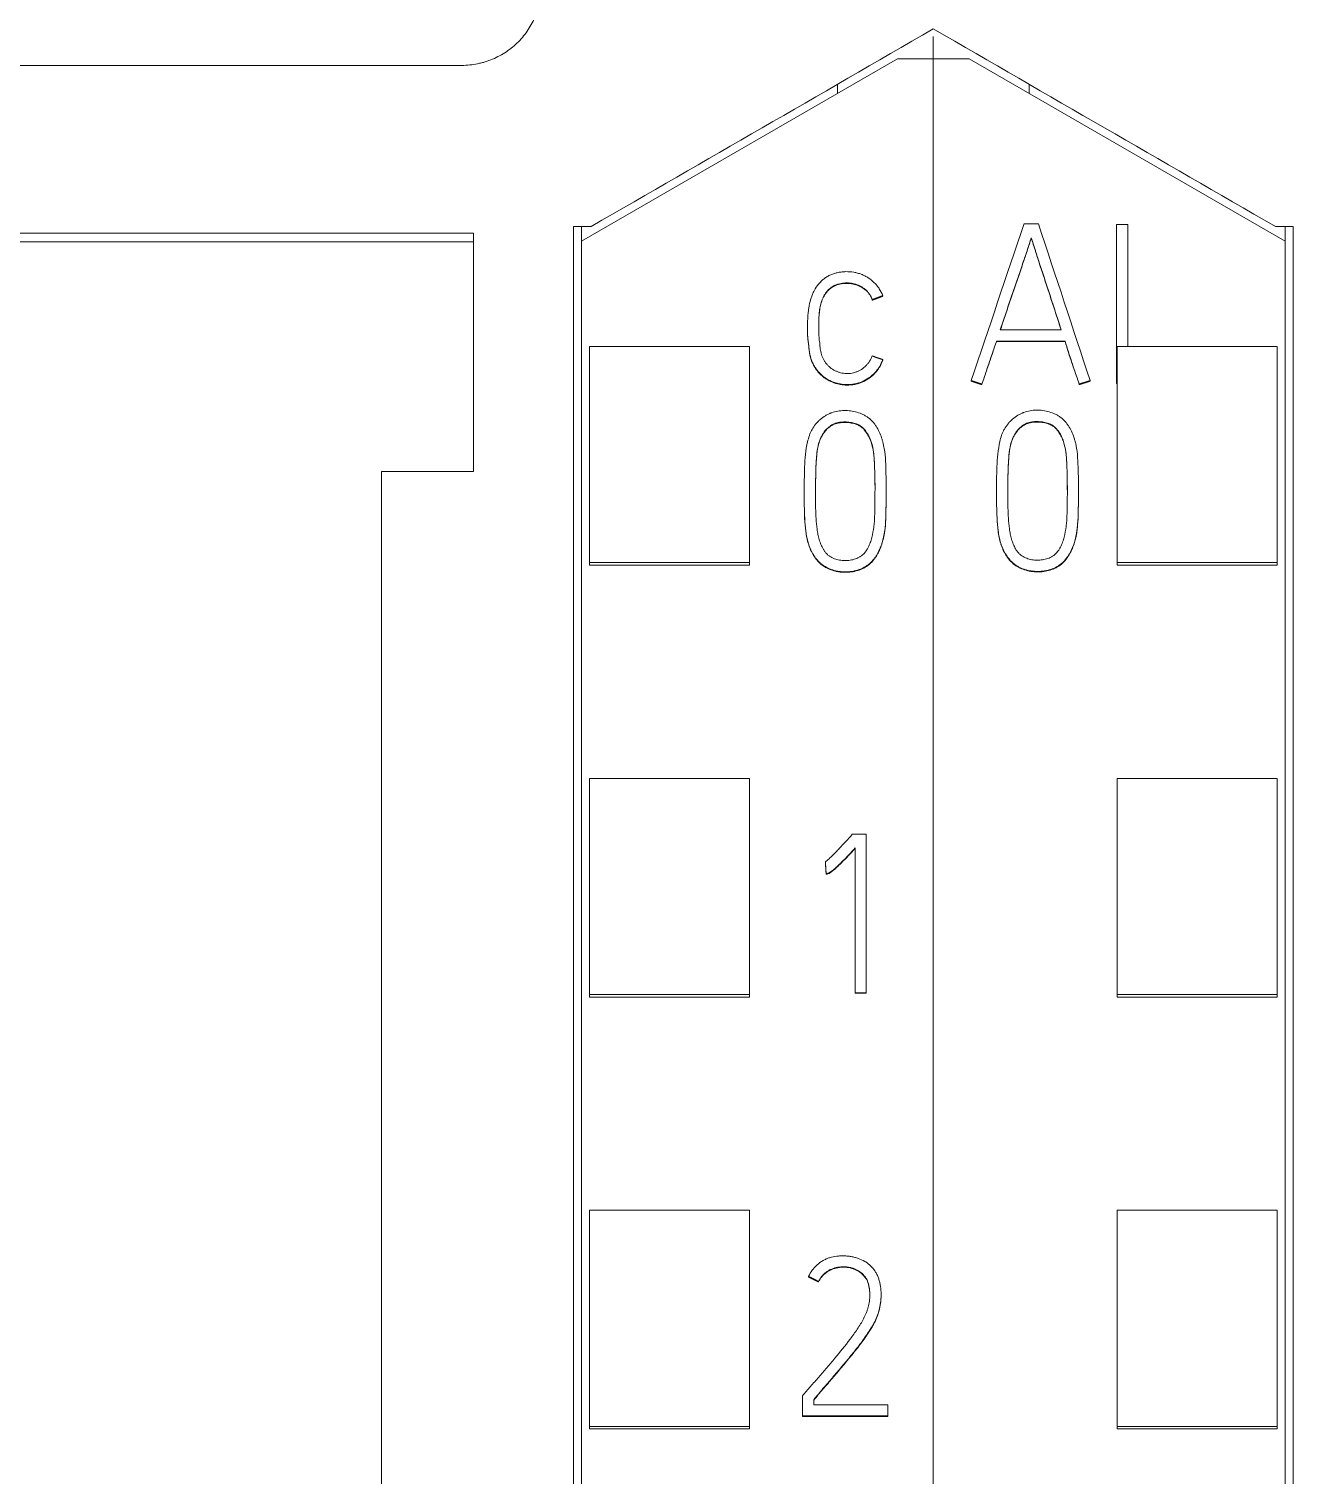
# Model space of a CAD drawing. Header units: millimetres. Extents: x 4134 to 7422, y 1400 to 3585.
# Drawn here: x 5448.14 to 5463.95, y 3342.75 to 3360.83 of the extents above; entities that cross this region are included whole.
import ezdxf

# ---------------------------------------------------------------- set-up
doc = ezdxf.new("R2010")
doc.units = ezdxf.units.MM
doc.layers.add('000-PI-Oprema', color=30, linetype='Continuous', lineweight=5)

# ---------------------------------------------------------------- blocks, each defined once
blk = doc.blocks.new('S7-1500 AI HS - 6ES7531-7NF10-0AB0')
at = {"layer": '000-PI-Oprema', "color": 0, "linetype": 'ByBlock', "lineweight": 0}
for p, q in [((0, 134.961), (0, 134.681)), ((0, 134.681), (0, 21.262)), ((0.45, 134.681), (0, 134.681)), ((0.45, 134.681), (4.4, 132.4)), ((1.2, 134.248), (1.2, 134.365)), ((1.137, 132.62), (1.314, 132.62)), ((2.293, 130.628), (2.293, 132.612)), ((2.293, 132.612), (2.432, 132.612)), ((2.432, 132.612), (2.432, 131.086)), ((4.5, 132.586), (4.278, 132.586)), ((4.5, 132.586), (4.278, 132.586)), ((4.4, 132.586), (4.4, 132.4)), ((1.225, 132.444), (1.225, 132.437)), ((4.4, 132.4), (4.4, 23.585)), ((0.79, 131.152), (0.79, 131.146)), ((1.647, 131.152), (0.79, 131.152)), ((0.79, 131.146), (1.647, 131.146)), ((0.837, 131.293), (1.6, 131.293)), ((1.647, 131.152), (1.647, 131.146)), ((2.3, 128.383), (2.3, 131.086)), ((4.3, 131.086), (2.3, 131.086)), ((4.3, 128.383), (4.3, 131.086)), ((0.474, 130.658), (0.474, 130.652)), ((0.607, 130.614), (0.607, 130.608)), ((1.825, 130.614), (1.825, 130.608)), ((1.961, 130.658), (1.961, 130.652)), ((2.293, 130.628), (2.293, 130.622)), ((2.3, 130.628), (2.293, 130.628)), ((2.293, 130.622), (2.3, 130.622)), ((0.791, 129.292), (0.791, 129.286)), ((1.815, 129.244), (1.815, 129.25)), ((2.3, 128.349), (2.3, 128.383)), ((4.3, 128.383), (2.3, 128.383)), ((4.3, 128.349), (2.3, 128.349)), ((4.3, 128.349), (4.3, 128.383)), ((2.3, 122.981), (2.3, 125.684)), ((4.3, 125.684), (2.3, 125.684)), ((4.3, 122.981), (4.3, 125.684)), ((2.3, 122.949), (2.3, 122.981)), ((4.3, 122.981), (2.3, 122.981)), ((4.3, 122.949), (4.3, 122.981)), ((4.3, 122.949), (2.3, 122.949)), ((2.3, 117.58), (2.3, 120.283)), ((4.3, 120.283), (2.3, 120.283)), ((4.3, 117.58), (4.3, 120.283)), ((2.3, 117.549), (2.3, 117.58)), ((4.3, 117.58), (2.3, 117.58)), ((4.3, 117.549), (4.3, 117.58)), ((4.3, 117.549), (2.3, 117.549))]:
    blk.add_line(p, q, dxfattribs=at)
at = {"layer": '000-PI-Oprema', "color": 7, "linetype": 'Continuous', "lineweight": 13}
for centre, major_axis, ratio, start_param, end_param in [((-17.883, 13.538), (337.753, 1006.406), 0.018824, 1.458513, 1.460476), ((19.571, 15.387), (-326.682, 998.393), 0.018302, 4.822113, 4.824092)]:
    blk.add_ellipse(centre, major_axis=major_axis, ratio=ratio, start_param=start_param, end_param=end_param, dxfattribs=at)
at = {"layer": '000-PI-Oprema', "color": 0, "linetype": 'ByBlock', "lineweight": 0}
blk.add_open_spline([(4.278, 132.586), (2.852, 133.409), (1.426, 134.232), (0, 135.056)], degree=3, dxfattribs=at)
for points, knots in [([(4.5, 132.586), (4.5, 129.542), (4.5, 119.972), (4.5, 105.802), (4.5, 91.235), (4.5, 77.025), (4.5, 62.731), (4.5, 47.245), (4.5, 34.605), (4.5, 26.64), (4.5, 23.299)], [0, 0, 0, 0, 0.083934, 0.263736, 0.389889, 0.484142, 0.653794, 0.78188, 0.908517, 1, 1, 1, 1]), ([(1.225, 132.444), (1.209, 132.396), (1.194, 132.347), (1.162, 132.251), (1.146, 132.203), (1.097, 132.06), (1.064, 131.964), (0.999, 131.773), (0.966, 131.677), (0.902, 131.485), (0.869, 131.389), (0.837, 131.293)], [0, 0, 0, 0, 0.125, 0.125, 0.25, 0.25, 0.5, 0.5, 0.75, 0.75, 1, 1, 1, 1]), ([(0.839, 131.293), (0.871, 131.387), (0.902, 131.481), (0.966, 131.67), (0.999, 131.766), (1.064, 131.958), (1.097, 132.054), (1.146, 132.197), (1.162, 132.245), (1.194, 132.341), (1.209, 132.389), (1.225, 132.437)], [0, 0, 0, 0, 0.245947, 0.245947, 0.497298, 0.497298, 0.748649, 0.748649, 0.874324, 0.874324, 1, 1, 1, 1]), ([(1.6, 131.293), (1.569, 131.389), (1.538, 131.485), (1.475, 131.677), (1.444, 131.772), (1.381, 131.964), (1.349, 132.06), (1.303, 132.204), (1.287, 132.252), (1.257, 132.348), (1.241, 132.396), (1.225, 132.444)], [0, 0, 0, 0, 0.25, 0.25, 0.5, 0.5, 0.75, 0.75, 0.875, 0.875, 1, 1, 1, 1]), ([(1.225, 132.437), (1.241, 132.389), (1.257, 132.341), (1.287, 132.245), (1.303, 132.197), (1.349, 132.054), (1.381, 131.958), (1.444, 131.766), (1.475, 131.67), (1.537, 131.481), (1.568, 131.387), (1.598, 131.293)], [0, 0, 0, 0, 0.125676, 0.125676, 0.251351, 0.251351, 0.502702, 0.502702, 0.754053, 0.754053, 1, 1, 1, 1]), ([(1.825, 130.614), (1.818, 130.637), (1.81, 130.659), (1.796, 130.704), (1.788, 130.726), (1.772, 130.771), (1.764, 130.793), (1.749, 130.838), (1.742, 130.86), (1.719, 130.927), (1.704, 130.972), (1.675, 131.062), (1.661, 131.107), (1.647, 131.152)], [0, 0, 0, 0, 0.125, 0.125, 0.25, 0.25, 0.375, 0.375, 0.5, 0.5, 0.75, 0.75, 1, 1, 1, 1]), ([(1.647, 131.146), (1.661, 131.101), (1.675, 131.056), (1.704, 130.966), (1.719, 130.921), (1.742, 130.854), (1.749, 130.832), (1.764, 130.787), (1.772, 130.765), (1.788, 130.72), (1.796, 130.698), (1.81, 130.653), (1.818, 130.631), (1.825, 130.608)], [0, 0, 0, 0, 0.25, 0.25, 0.5, 0.5, 0.625, 0.625, 0.75, 0.75, 0.875, 0.875, 1, 1, 1, 1]), ([(1.132, 130.26), (1.157, 130.269), (1.183, 130.276), (1.236, 130.286), (1.263, 130.288), (1.317, 130.289), (1.344, 130.288), (1.398, 130.28), (1.424, 130.275), (1.476, 130.259), (1.501, 130.25), (1.538, 130.232), (1.55, 130.226), (1.573, 130.212), (1.584, 130.205), (1.616, 130.18), (1.636, 130.162), (1.662, 130.131), (1.67, 130.121), (1.686, 130.099), (1.694, 130.088), (1.714, 130.053), (1.727, 130.03), (1.748, 129.981), (1.757, 129.955), (1.769, 129.917), (1.772, 129.904), (1.779, 129.878), (1.788, 129.839), (1.802, 129.748), (1.807, 129.669), (1.812, 129.563), (1.813, 129.511), (1.815, 129.405), (1.815, 129.352), (1.815, 129.246), (1.815, 129.141), (1.813, 129.035), (1.81, 128.93), (1.807, 128.877), (1.796, 128.772), (1.788, 128.72), (1.77, 128.655), (1.767, 128.642), (1.759, 128.616), (1.754, 128.603), (1.74, 128.566), (1.729, 128.541), (1.711, 128.505), (1.704, 128.493), (1.69, 128.47), (1.683, 128.459), (1.659, 128.426), (1.642, 128.406), (1.613, 128.378), (1.603, 128.369), (1.581, 128.353), (1.57, 128.345), (1.535, 128.324), (1.511, 128.312), (1.473, 128.298), (1.46, 128.294), (1.434, 128.287), (1.421, 128.283), (1.381, 128.276), (1.354, 128.273), (1.3, 128.271), (1.273, 128.272), (1.219, 128.278), (1.192, 128.283), (1.153, 128.293), (1.14, 128.297), (1.115, 128.307), (1.102, 128.312), (1.065, 128.329), (1.042, 128.343), (1.009, 128.367), (0.999, 128.375), (0.978, 128.393), (0.969, 128.403), (0.942, 128.433), (0.925, 128.455), (0.903, 128.489), (0.897, 128.501), (0.884, 128.524), (0.878, 128.536), (0.861, 128.573), (0.852, 128.598), (0.84, 128.637), (0.836, 128.65), (0.83, 128.676), (0.827, 128.689), (0.818, 128.728), (0.814, 128.755), (0.796, 128.887), (0.794, 128.994), (0.791, 129.154), (0.791, 129.207), (0.791, 129.314), (0.791, 129.367), (0.792, 129.474), (0.793, 129.527), (0.798, 129.634), (0.802, 129.687), (0.813, 129.792), (0.82, 129.845), (0.838, 129.923), (0.845, 129.949), (0.859, 129.988), (0.864, 130.001), (0.876, 130.026), (0.882, 130.038), (0.901, 130.073), (0.917, 130.096), (0.943, 130.128), (0.952, 130.138), (0.971, 130.158), (0.981, 130.167), (1.012, 130.194), (1.034, 130.21), (1.069, 130.231), (1.081, 130.238), (1.1, 130.247), (1.109, 130.251), (1.119, 130.255), (1.125, 130.257), (1.129, 130.259), (1.132, 130.26)], [0, 0, 0, 0, 0.015625, 0.015625, 0.03125, 0.03125, 0.046875, 0.046875, 0.0625, 0.0625, 0.078125, 0.078125, 0.085937, 0.085937, 0.09375, 0.09375, 0.109375, 0.109375, 0.117187, 0.117187, 0.125, 0.125, 0.140625, 0.140625, 0.15625, 0.15625, 0.164062, 0.164062, 0.171875, 0.1875, 0.21875, 0.21875, 0.25, 0.25, 0.28125, 0.28125, 0.3125, 0.34375, 0.34375, 0.375, 0.375, 0.40625, 0.40625, 0.414062, 0.414062, 0.421875, 0.421875, 0.4375, 0.4375, 0.445312, 0.445312, 0.453125, 0.453125, 0.46875, 0.46875, 0.476562, 0.476562, 0.484375, 0.484375, 0.5, 0.5, 0.507812, 0.507812, 0.515625, 0.515625, 0.53125, 0.53125, 0.546875, 0.546875, 0.5625, 0.5625, 0.570312, 0.570312, 0.578125, 0.578125, 0.59375, 0.59375, 0.601562, 0.601562, 0.609375, 0.609375, 0.625, 0.625, 0.632812, 0.632812, 0.640625, 0.640625, 0.65625, 0.65625, 0.664062, 0.664062, 0.671875, 0.671875, 0.6875, 0.6875, 0.75, 0.75, 0.78125, 0.78125, 0.8125, 0.8125, 0.84375, 0.84375, 0.875, 0.875, 0.90625, 0.90625, 0.921875, 0.921875, 0.929687, 0.929687, 0.9375, 0.9375, 0.953125, 0.953125, 0.960937, 0.960937, 0.96875, 0.96875, 0.984375, 0.984375, 0.992187, 0.992187, 0.996094, 0.998047, 0.998047, 1, 1, 1, 1]), ([(1.475, 130.108), (1.495, 130.097), (1.512, 130.083), (1.544, 130.052), (1.559, 130.034), (1.584, 129.997), (1.595, 129.978), (1.614, 129.938), (1.622, 129.917), (1.643, 129.853), (1.652, 129.81), (1.661, 129.744), (1.663, 129.722), (1.666, 129.677), (1.667, 129.655), (1.673, 129.544), (1.675, 129.455), (1.677, 129.277), (1.676, 129.188), (1.674, 129.054), (1.673, 128.987), (1.67, 128.921), (1.666, 128.876), (1.664, 128.854), (1.655, 128.788), (1.648, 128.744), (1.631, 128.68), (1.625, 128.658), (1.609, 128.616), (1.601, 128.596), (1.585, 128.566), (1.58, 128.556), (1.568, 128.537), (1.561, 128.528), (1.54, 128.502), (1.524, 128.486), (1.497, 128.466), (1.488, 128.46), (1.468, 128.449), (1.458, 128.444), (1.437, 128.435), (1.427, 128.432), (1.405, 128.425), (1.394, 128.422), (1.361, 128.416), (1.339, 128.413), (1.306, 128.412), (1.294, 128.412), (1.272, 128.413), (1.261, 128.414), (1.227, 128.419), (1.206, 128.423), (1.173, 128.434), (1.163, 128.438), (1.142, 128.447), (1.122, 128.457), (1.104, 128.469), (1.086, 128.483), (1.077, 128.491), (1.062, 128.507), (1.055, 128.515), (1.041, 128.533), (1.035, 128.543), (1.018, 128.572), (1.009, 128.592), (0.992, 128.633), (0.985, 128.654), (0.972, 128.697), (0.967, 128.719), (0.958, 128.762), (0.947, 128.827), (0.942, 128.893), (0.934, 129.024), (0.932, 129.111), (0.932, 129.243), (0.933, 129.287), (0.933, 129.375), (0.933, 129.419), (0.934, 129.507), (0.936, 129.551), (0.939, 129.639), (0.942, 129.682), (0.951, 129.77), (0.957, 129.814), (0.969, 129.867), (0.972, 129.878), (0.979, 129.899), (0.982, 129.909), (0.994, 129.94), (1.003, 129.96), (1.024, 129.998), (1.037, 130.017), (1.065, 130.051), (1.08, 130.066), (1.105, 130.088), (1.114, 130.094), (1.133, 130.107), (1.142, 130.112), (1.162, 130.122), (1.172, 130.126), (1.194, 130.133), (1.204, 130.136), (1.237, 130.143), (1.259, 130.145), (1.292, 130.146), (1.303, 130.146), (1.325, 130.145), (1.336, 130.144), (1.369, 130.141), (1.391, 130.137), (1.423, 130.129), (1.434, 130.126), (1.45, 130.12), (1.457, 130.116), (1.465, 130.113), (1.47, 130.11), (1.472, 130.109), (1.475, 130.108)], [0, 0, 0, 0, 0.015625, 0.015625, 0.03125, 0.03125, 0.046875, 0.046875, 0.0625, 0.0625, 0.09375, 0.09375, 0.109375, 0.109375, 0.125, 0.125, 0.1875, 0.1875, 0.25, 0.25, 0.28125, 0.296875, 0.296875, 0.3125, 0.3125, 0.34375, 0.34375, 0.359375, 0.359375, 0.375, 0.375, 0.382813, 0.382813, 0.390625, 0.390625, 0.40625, 0.40625, 0.414063, 0.414063, 0.421875, 0.421875, 0.429688, 0.429688, 0.4375, 0.4375, 0.453125, 0.453125, 0.460938, 0.460938, 0.46875, 0.46875, 0.484375, 0.484375, 0.492188, 0.492188, 0.5, 0.507813, 0.507813, 0.515625, 0.515625, 0.523438, 0.523438, 0.53125, 0.53125, 0.546875, 0.546875, 0.5625, 0.5625, 0.578125, 0.578125, 0.59375, 0.625, 0.625, 0.6875, 0.6875, 0.71875, 0.71875, 0.75, 0.75, 0.78125, 0.78125, 0.8125, 0.8125, 0.84375, 0.84375, 0.851563, 0.851563, 0.859375, 0.859375, 0.875, 0.875, 0.890625, 0.890625, 0.90625, 0.90625, 0.914063, 0.914063, 0.921875, 0.921875, 0.929688, 0.929688, 0.9375, 0.9375, 0.953125, 0.953125, 0.960938, 0.960938, 0.96875, 0.96875, 0.984375, 0.984375, 0.992188, 0.992188, 0.996094, 0.998047, 0.998047, 1, 1, 1, 1]), ([(1.475, 130.101), (1.455, 130.112), (1.434, 130.12), (1.402, 130.128), (1.391, 130.13), (1.369, 130.134), (1.358, 130.136), (1.324, 130.139), (1.302, 130.14), (1.257, 130.139), (1.235, 130.136), (1.202, 130.129), (1.191, 130.126), (1.17, 130.119), (1.16, 130.114), (1.14, 130.104), (1.13, 130.099), (1.111, 130.086), (1.102, 130.079), (1.085, 130.065), (1.077, 130.057), (1.062, 130.041), (1.054, 130.032), (1.033, 130.006), (1.021, 129.987), (1.005, 129.958), (1, 129.948), (0.991, 129.927), (0.987, 129.917), (0.976, 129.885), (0.97, 129.864), (0.955, 129.799), (0.95, 129.755), (0.942, 129.667), (0.939, 129.623), (0.935, 129.534), (0.934, 129.49), (0.933, 129.401), (0.933, 129.357), (0.933, 129.274), (0.932, 129.235), (0.932, 129.196)], [0, 0, 0, 0, 0.050638, 0.050638, 0.075957, 0.075957, 0.101276, 0.101276, 0.151914, 0.151914, 0.202552, 0.202552, 0.227871, 0.227871, 0.25319, 0.25319, 0.278509, 0.278509, 0.303828, 0.303828, 0.329147, 0.329147, 0.354466, 0.354466, 0.405104, 0.405104, 0.430423, 0.430423, 0.455742, 0.455742, 0.50638, 0.50638, 0.607656, 0.607656, 0.708933, 0.708933, 0.810209, 0.810209, 0.911485, 0.911485, 1, 1, 1, 1]), ([(1.676, 129.292), (1.676, 129.317), (1.676, 129.342), (1.675, 129.455), (1.672, 129.544), (1.666, 129.676), (1.663, 129.72), (1.652, 129.808), (1.643, 129.851), (1.622, 129.913), (1.613, 129.933), (1.599, 129.963), (1.594, 129.973), (1.583, 129.992), (1.571, 130.011), (1.558, 130.028), (1.544, 130.045), (1.536, 130.054), (1.52, 130.069), (1.512, 130.077), (1.498, 130.087), (1.494, 130.09), (1.485, 130.096), (1.48, 130.099), (1.475, 130.101)], [0, 0, 0, 0, 0.086827, 0.086827, 0.391218, 0.391218, 0.543414, 0.543414, 0.695609, 0.695609, 0.771707, 0.771707, 0.809756, 0.809756, 0.847805, 0.885853, 0.885853, 0.923902, 0.923902, 0.961951, 0.961951, 0.980976, 0.980976, 1, 1, 1, 1]), ([(0.791, 129.286), (0.791, 129.223), (0.791, 129.16), (0.793, 129.044), (0.794, 128.991), (0.799, 128.884), (0.803, 128.83), (0.817, 128.724), (0.827, 128.671), (0.847, 128.607), (0.851, 128.595), (0.861, 128.569), (0.866, 128.557), (0.882, 128.52), (0.895, 128.497), (0.916, 128.463), (0.923, 128.452), (0.939, 128.431), (0.948, 128.42), (0.975, 128.39), (0.995, 128.372), (1.027, 128.347), (1.038, 128.34), (1.061, 128.326), (1.073, 128.32), (1.109, 128.302), (1.135, 128.293), (1.174, 128.282), (1.187, 128.278), (1.213, 128.273), (1.227, 128.271), (1.267, 128.266), (1.294, 128.265), (1.334, 128.266), (1.348, 128.267), (1.375, 128.269), (1.388, 128.271), (1.428, 128.278), (1.454, 128.285), (1.492, 128.299), (1.504, 128.304), (1.529, 128.315), (1.541, 128.321), (1.575, 128.342), (1.597, 128.358), (1.627, 128.385), (1.637, 128.395), (1.655, 128.415), (1.671, 128.436), (1.686, 128.458), (1.701, 128.481), (1.707, 128.493), (1.726, 128.529), (1.737, 128.553), (1.756, 128.603), (1.765, 128.628), (1.779, 128.68), (1.785, 128.706), (1.795, 128.759), (1.798, 128.785), (1.807, 128.865), (1.81, 128.918), (1.813, 129.024), (1.814, 129.077), (1.815, 129.168), (1.815, 129.206), (1.815, 129.244)], [0, 0, 0, 0, 0.073866, 0.073866, 0.136839, 0.136839, 0.199811, 0.199811, 0.262783, 0.262783, 0.278526, 0.278526, 0.29427, 0.29427, 0.325756, 0.325756, 0.341499, 0.341499, 0.357242, 0.357242, 0.388728, 0.388728, 0.404471, 0.404471, 0.420214, 0.420214, 0.4517, 0.4517, 0.467443, 0.467443, 0.483186, 0.483186, 0.514673, 0.514673, 0.530416, 0.530416, 0.546159, 0.546159, 0.577645, 0.577645, 0.593388, 0.593388, 0.609131, 0.609131, 0.640617, 0.640617, 0.65636, 0.65636, 0.672103, 0.687846, 0.687846, 0.703589, 0.703589, 0.735076, 0.735076, 0.766562, 0.766562, 0.798048, 0.798048, 0.829534, 0.829534, 0.892506, 0.892506, 0.955479, 0.955479, 1, 1, 1, 1])]:
    blk.add_open_spline(points, degree=3, knots=knots, dxfattribs=at)
for points, weights in [([(0.79, 131.152), (0.698, 130.883), (0.607, 130.614)], [0.500000008539, 0.499999991461, 0.500000008539]), ([(0.607, 130.608), (0.698, 130.877), (0.79, 131.146)], [0.500000007367, 0.499999992633, 0.500000007367]), ([(0.607, 130.614), (0.54, 130.636), (0.474, 130.658)], [0.499999252848, 0.500000747152, 0.499999252848]), ([(0.474, 130.652), (0.54, 130.63), (0.607, 130.608)], [0.499999519132, 0.500000480868, 0.499999519132]), ([(1.961, 130.658), (1.893, 130.636), (1.825, 130.614)], [0.499998878343, 0.500001121657, 0.499998878343]), ([(1.825, 130.608), (1.893, 130.63), (1.961, 130.652)], [0.50000123115, 0.49999876885, 0.50000123115])]:
    blk.add_rational_spline(points, weights, degree=2, dxfattribs=at)
blk = doc.blocks.new('S7-1500 DI HF - 6ES7521-1BL00-0AB0')
at = {"layer": '000-PI-Oprema', "color": 0, "linetype": 'ByBlock', "lineweight": 0}
for p, q in [((34.8, 134.961), (34.8, 134.681)), ((5.9, 134.6), (28.9, 134.6)), ((28.904, 134.6), (28.904, 134.6)), ((30.4, 132.4), (34.35, 134.681)), ((34.8, 134.681), (34.35, 134.681)), ((34.8, 134.681), (34.8, 21.262)), ((33.6, 134.248), (33.6, 134.365)), ((30.3, 132.586), (30.522, 132.586)), ((30.522, 132.586), (30.3, 132.586)), ((30.4, 132.586), (30.4, 132.4)), ((29.05, 132.5), (20.9, 132.5)), ((29.05, 132.394), (20.9, 132.394)), ((29.05, 129.52), (29.05, 132.5)), ((30.4, 23.585), (30.4, 132.4)), ((34.037, 131.67), (34.037, 131.664)), ((34.168, 131.72), (34.168, 131.714)), ((33.227, 131.341), (33.227, 131.335)), ((30.5, 128.383), (30.5, 131.086)), ((30.5, 131.086), (32.5, 131.086)), ((32.5, 128.383), (32.5, 131.086)), ((34.168, 130.92), (34.168, 130.913)), ((29.05, 129.52), (27.9, 129.52)), ((33.185, 129.287), (33.185, 129.281)), ((34.209, 129.239), (34.209, 129.245)), ((30.5, 128.349), (30.5, 128.383)), ((30.5, 128.383), (32.5, 128.383)), ((30.5, 128.349), (32.5, 128.349)), ((32.5, 128.349), (32.5, 128.383)), ((30.5, 122.981), (30.5, 125.684)), ((30.5, 125.684), (32.5, 125.684)), ((32.5, 122.981), (32.5, 125.684)), ((33.961, 124.984), (33.786, 124.984)), ((33.961, 123.002), (33.961, 124.984)), ((33.822, 124.813), (33.822, 123.002)), ((33.45, 124.639), (33.45, 124.633)), ((33.459, 124.493), (33.459, 124.486)), ((30.5, 122.949), (30.5, 122.981)), ((30.5, 122.981), (32.5, 122.981)), ((32.5, 122.949), (32.5, 122.981)), ((33.822, 123.002), (33.961, 123.002)), ((33.822, 123.002), (33.822, 122.996)), ((33.961, 122.996), (33.822, 122.996)), ((33.961, 123.002), (33.961, 122.996)), ((30.5, 122.949), (32.5, 122.949)), ((30.5, 117.58), (30.5, 120.283)), ((30.5, 120.283), (32.5, 120.283)), ((32.5, 117.58), (32.5, 120.283)), ((33.24, 119.455), (33.24, 119.449)), ((33.365, 119.392), (33.365, 119.386)), ((34.147, 119.224), (34.147, 119.23)), ((33.165, 117.964), (33.165, 117.71)), ((33.304, 117.848), (33.304, 117.914)), ((34.23, 117.848), (33.304, 117.848)), ((34.23, 117.71), (34.23, 117.848)), ((30.5, 117.549), (30.5, 117.58)), ((30.5, 117.58), (32.5, 117.58)), ((32.5, 117.549), (32.5, 117.58)), ((33.165, 117.71), (33.165, 117.704)), ((33.165, 117.71), (34.23, 117.71)), ((34.23, 117.704), (33.165, 117.704)), ((34.23, 117.71), (34.23, 117.704)), ((30.5, 117.549), (32.5, 117.549))]:
    blk.add_line(p, q, dxfattribs=at)
for points, knots in [([(29.9, 135.6), (29.9, 135.534), (29.893, 135.47), (29.874, 135.375), (29.866, 135.343), (29.848, 135.281), (29.837, 135.25), (29.799, 135.159), (29.769, 135.102), (29.716, 135.02), (29.696, 134.994), (29.655, 134.943), (29.633, 134.918), (29.564, 134.849), (29.514, 134.808), (29.433, 134.753), (29.404, 134.736), (29.347, 134.705), (29.288, 134.677), (29.227, 134.655), (29.18, 134.64), (29.164, 134.636), (29.132, 134.628), (29.116, 134.624), (29.035, 134.607), (28.97, 134.6), (28.904, 134.6)], [0, 0, 0, 0, 0.125, 0.125, 0.1875, 0.1875, 0.25, 0.25, 0.375, 0.375, 0.4375, 0.4375, 0.5, 0.5, 0.625, 0.625, 0.6875, 0.6875, 0.75, 0.8125, 0.8125, 0.84375, 0.84375, 0.875, 0.875, 1, 1, 1, 1]), ([(30.3, 23.299), (30.3, 26.64), (30.3, 34.605), (30.3, 47.245), (30.3, 62.731), (30.3, 77.025), (30.3, 91.235), (30.3, 105.802), (30.3, 119.972), (30.3, 129.542), (30.3, 132.586)], [0, 0, 0, 0, 0.091483, 0.21812, 0.346206, 0.515858, 0.610111, 0.736264, 0.916066, 1, 1, 1, 1]), ([(34.168, 131.72), (34.156, 131.75), (34.141, 131.779), (34.115, 131.82), (34.105, 131.833), (34.09, 131.852), (34.085, 131.858), (34.074, 131.871), (34.068, 131.877), (34.039, 131.905), (34.014, 131.925), (33.973, 131.952), (33.958, 131.96), (33.929, 131.975), (33.914, 131.982), (33.884, 131.993), (33.869, 131.998), (33.837, 132.007), (33.821, 132.011), (33.773, 132.019), (33.74, 132.021), (33.691, 132.02), (33.675, 132.019), (33.642, 132.015), (33.626, 132.013), (33.594, 132.007), (33.579, 132.003), (33.548, 131.993), (33.532, 131.988), (33.502, 131.975), (33.488, 131.967), (33.46, 131.95), (33.446, 131.941), (33.42, 131.922), (33.408, 131.911), (33.39, 131.894), (33.385, 131.888), (33.373, 131.876), (33.368, 131.87), (33.342, 131.839), (33.324, 131.811), (33.302, 131.768), (33.295, 131.753), (33.282, 131.723), (33.277, 131.707), (33.262, 131.661), (33.254, 131.63), (33.245, 131.582), (33.243, 131.566), (33.238, 131.534), (33.236, 131.518), (33.231, 131.469), (33.229, 131.437), (33.228, 131.389), (33.227, 131.373), (33.227, 131.34), (33.227, 131.324), (33.227, 131.292), (33.227, 131.276), (33.227, 131.244), (33.228, 131.228), (33.23, 131.195), (33.232, 131.179), (33.235, 131.147), (33.238, 131.131), (33.242, 131.099), (33.243, 131.083), (33.246, 131.051), (33.248, 131.035), (33.253, 131.003), (33.256, 130.987), (33.263, 130.956), (33.267, 130.94), (33.278, 130.91), (33.284, 130.895), (33.297, 130.866), (33.305, 130.851), (33.322, 130.823), (33.331, 130.81), (33.35, 130.784), (33.36, 130.771), (33.376, 130.753), (33.382, 130.748), (33.393, 130.736), (33.399, 130.731), (33.418, 130.714), (33.43, 130.704), (33.47, 130.677), (33.498, 130.661), (33.543, 130.641), (33.559, 130.636), (33.59, 130.626), (33.605, 130.622), (33.637, 130.615), (33.653, 130.612), (33.677, 130.61), (33.686, 130.609), (33.702, 130.608), (33.71, 130.608), (33.751, 130.607), (33.783, 130.61), (33.823, 130.618), (33.831, 130.619), (33.847, 130.623), (33.855, 130.626), (33.878, 130.633), (33.893, 130.638), (33.938, 130.657), (33.966, 130.673), (34.007, 130.701), (34.02, 130.71), (34.044, 130.732), (34.068, 130.754), (34.089, 130.779), (34.108, 130.804), (34.117, 130.818), (34.143, 130.86), (34.157, 130.889), (34.168, 130.92)], [0, 0, 0, 0, 0.03125, 0.03125, 0.046875, 0.046875, 0.054687, 0.054687, 0.0625, 0.0625, 0.09375, 0.09375, 0.109375, 0.109375, 0.125, 0.125, 0.140625, 0.140625, 0.15625, 0.15625, 0.1875, 0.1875, 0.203125, 0.203125, 0.21875, 0.21875, 0.234375, 0.234375, 0.25, 0.25, 0.265625, 0.265625, 0.28125, 0.28125, 0.296875, 0.296875, 0.304687, 0.304687, 0.3125, 0.3125, 0.34375, 0.34375, 0.359375, 0.359375, 0.375, 0.375, 0.40625, 0.40625, 0.421875, 0.421875, 0.4375, 0.4375, 0.46875, 0.46875, 0.484375, 0.484375, 0.5, 0.5, 0.515625, 0.515625, 0.53125, 0.53125, 0.546875, 0.546875, 0.5625, 0.5625, 0.578125, 0.578125, 0.59375, 0.59375, 0.609375, 0.609375, 0.625, 0.625, 0.640625, 0.640625, 0.65625, 0.65625, 0.671875, 0.671875, 0.6875, 0.6875, 0.695313, 0.695313, 0.703125, 0.703125, 0.71875, 0.71875, 0.75, 0.75, 0.765625, 0.765625, 0.78125, 0.78125, 0.796875, 0.796875, 0.804688, 0.804688, 0.8125, 0.8125, 0.84375, 0.84375, 0.851563, 0.851563, 0.859375, 0.859375, 0.875, 0.875, 0.90625, 0.90625, 0.921875, 0.921875, 0.9375, 0.953125, 0.953125, 0.96875, 0.96875, 1, 1, 1, 1]), ([(34.035, 130.966), (34.026, 130.943), (34.016, 130.922), (33.997, 130.891), (33.99, 130.881), (33.974, 130.862), (33.966, 130.853), (33.941, 130.827), (33.922, 130.812), (33.891, 130.792), (33.88, 130.786), (33.859, 130.775), (33.848, 130.77), (33.825, 130.762), (33.814, 130.758), (33.79, 130.752), (33.778, 130.75), (33.742, 130.745), (33.717, 130.745), (33.681, 130.748), (33.669, 130.75), (33.645, 130.755), (33.633, 130.758), (33.61, 130.765), (33.599, 130.769), (33.576, 130.779), (33.565, 130.784), (33.534, 130.802), (33.514, 130.816), (33.487, 130.841), (33.479, 130.85), (33.463, 130.868), (33.455, 130.878), (33.441, 130.898), (33.435, 130.908), (33.423, 130.929), (33.418, 130.94), (33.404, 130.973), (33.397, 130.997), (33.39, 131.032), (33.388, 131.044), (33.385, 131.068), (33.384, 131.08), (33.381, 131.104), (33.38, 131.116), (33.377, 131.141), (33.375, 131.153), (33.372, 131.177), (33.371, 131.189), (33.37, 131.213), (33.369, 131.225), (33.368, 131.249), (33.367, 131.261), (33.366, 131.286), (33.366, 131.298), (33.366, 131.334), (33.366, 131.359), (33.367, 131.407), (33.368, 131.431), (33.371, 131.48), (33.373, 131.504), (33.379, 131.552), (33.383, 131.576), (33.393, 131.624), (33.4, 131.647), (33.414, 131.681), (33.419, 131.692), (33.429, 131.714), (33.441, 131.735), (33.455, 131.755), (33.47, 131.774), (33.478, 131.783), (33.504, 131.809), (33.523, 131.824), (33.549, 131.84), (33.555, 131.843), (33.566, 131.848), (33.571, 131.851), (33.588, 131.858), (33.6, 131.862), (33.623, 131.869), (33.635, 131.871), (33.66, 131.875), (33.672, 131.877), (33.709, 131.88), (33.733, 131.881), (33.769, 131.877), (33.782, 131.875), (33.806, 131.87), (33.818, 131.867), (33.841, 131.859), (33.852, 131.855), (33.875, 131.845), (33.886, 131.84), (33.907, 131.828), (33.918, 131.821), (33.938, 131.807), (33.948, 131.8), (33.966, 131.783), (33.974, 131.775), (33.99, 131.756), (33.998, 131.746), (34.018, 131.715), (34.028, 131.693), (34.037, 131.67)], [0, 0, 0, 0, 0.03125, 0.03125, 0.046875, 0.046875, 0.0625, 0.0625, 0.09375, 0.09375, 0.109375, 0.109375, 0.125, 0.125, 0.140625, 0.140625, 0.15625, 0.15625, 0.1875, 0.1875, 0.203125, 0.203125, 0.21875, 0.21875, 0.234375, 0.234375, 0.25, 0.25, 0.28125, 0.28125, 0.296875, 0.296875, 0.3125, 0.3125, 0.328125, 0.328125, 0.34375, 0.34375, 0.375, 0.375, 0.390625, 0.390625, 0.40625, 0.40625, 0.421875, 0.421875, 0.4375, 0.4375, 0.453125, 0.453125, 0.46875, 0.46875, 0.484375, 0.484375, 0.5, 0.5, 0.53125, 0.53125, 0.5625, 0.5625, 0.59375, 0.59375, 0.625, 0.625, 0.65625, 0.65625, 0.671875, 0.671875, 0.6875, 0.703125, 0.703125, 0.71875, 0.71875, 0.75, 0.75, 0.757812, 0.757812, 0.765625, 0.765625, 0.78125, 0.78125, 0.796875, 0.796875, 0.8125, 0.8125, 0.84375, 0.84375, 0.859375, 0.859375, 0.875, 0.875, 0.890625, 0.890625, 0.90625, 0.90625, 0.921875, 0.921875, 0.9375, 0.9375, 0.953125, 0.953125, 0.96875, 0.96875, 1, 1, 1, 1]), ([(34.037, 131.664), (34.029, 131.687), (34.018, 131.708), (33.998, 131.739), (33.991, 131.749), (33.975, 131.768), (33.967, 131.776), (33.94, 131.801), (33.92, 131.815), (33.877, 131.839), (33.855, 131.848), (33.82, 131.86), (33.808, 131.863), (33.785, 131.869), (33.772, 131.871), (33.748, 131.873), (33.736, 131.874), (33.711, 131.874), (33.699, 131.873), (33.675, 131.871), (33.663, 131.87), (33.638, 131.866), (33.626, 131.863), (33.603, 131.857), (33.591, 131.853), (33.569, 131.844), (33.558, 131.838), (33.526, 131.82), (33.507, 131.805), (33.481, 131.78), (33.472, 131.77), (33.457, 131.752), (33.45, 131.742), (33.437, 131.721), (33.431, 131.711), (33.42, 131.689), (33.415, 131.678), (33.401, 131.644), (33.394, 131.621), (33.383, 131.574), (33.38, 131.55), (33.374, 131.501), (33.372, 131.477), (33.368, 131.429), (33.367, 131.405), (33.366, 131.365), (33.366, 131.349), (33.366, 131.334)], [0, 0, 0, 0, 0.063877, 0.063877, 0.095816, 0.095816, 0.127755, 0.127755, 0.191632, 0.191632, 0.255509, 0.255509, 0.287448, 0.287448, 0.319387, 0.319387, 0.351325, 0.351325, 0.383264, 0.383264, 0.415203, 0.415203, 0.447141, 0.447141, 0.47908, 0.47908, 0.511019, 0.511019, 0.574896, 0.574896, 0.606835, 0.606835, 0.638774, 0.638774, 0.670712, 0.670712, 0.702651, 0.702651, 0.766528, 0.766528, 0.830406, 0.830406, 0.894283, 0.894283, 0.95816, 0.95816, 1, 1, 1, 1]), ([(34.168, 130.913), (34.157, 130.883), (34.143, 130.854), (34.118, 130.812), (34.109, 130.799), (34.094, 130.78), (34.089, 130.773), (34.079, 130.761), (34.073, 130.755), (34.045, 130.725), (34.021, 130.704), (33.981, 130.677), (33.967, 130.668), (33.939, 130.652), (33.924, 130.645), (33.895, 130.632), (33.88, 130.627), (33.849, 130.617), (33.833, 130.614), (33.785, 130.604), (33.752, 130.601), (33.704, 130.602), (33.688, 130.603), (33.655, 130.606), (33.639, 130.609), (33.592, 130.618), (33.561, 130.628), (33.516, 130.647), (33.501, 130.654), (33.473, 130.67), (33.459, 130.678), (33.433, 130.697), (33.414, 130.711), (33.396, 130.728), (33.384, 130.739), (33.378, 130.745), (33.362, 130.763), (33.352, 130.775), (33.332, 130.801), (33.323, 130.815), (33.307, 130.842), (33.299, 130.857), (33.285, 130.886), (33.279, 130.901), (33.268, 130.931), (33.264, 130.947), (33.256, 130.978), (33.253, 130.994), (33.249, 131.026), (33.247, 131.042), (33.243, 131.074), (33.242, 131.09), (33.238, 131.122), (33.236, 131.138), (33.232, 131.17), (33.23, 131.187), (33.228, 131.219), (33.227, 131.235), (33.227, 131.267), (33.227, 131.283), (33.227, 131.311), (33.227, 131.323), (33.227, 131.335)], [0, 0, 0, 0, 0.061089, 0.061089, 0.091634, 0.091634, 0.106906, 0.106906, 0.122178, 0.122178, 0.183268, 0.183268, 0.213812, 0.213812, 0.244357, 0.244357, 0.274901, 0.274901, 0.305446, 0.305446, 0.366535, 0.366535, 0.39708, 0.39708, 0.427625, 0.427625, 0.488714, 0.488714, 0.519258, 0.519258, 0.549803, 0.549803, 0.580348, 0.59562, 0.59562, 0.610892, 0.610892, 0.641437, 0.641437, 0.671981, 0.671981, 0.702526, 0.702526, 0.733071, 0.733071, 0.763615, 0.763615, 0.79416, 0.79416, 0.824704, 0.824704, 0.855249, 0.855249, 0.885794, 0.885794, 0.916338, 0.916338, 0.946883, 0.946883, 0.977428, 0.977428, 1, 1, 1, 1]), ([(33.526, 130.255), (33.552, 130.264), (33.578, 130.271), (33.631, 130.281), (33.657, 130.283), (33.712, 130.284), (33.739, 130.282), (33.792, 130.275), (33.818, 130.269), (33.871, 130.254), (33.896, 130.245), (33.932, 130.227), (33.944, 130.221), (33.967, 130.207), (33.979, 130.2), (34.011, 130.175), (34.03, 130.157), (34.057, 130.126), (34.065, 130.116), (34.081, 130.094), (34.088, 130.083), (34.109, 130.048), (34.121, 130.024), (34.142, 129.976), (34.151, 129.95), (34.163, 129.912), (34.167, 129.899), (34.173, 129.873), (34.182, 129.834), (34.197, 129.743), (34.202, 129.664), (34.207, 129.558), (34.208, 129.506), (34.209, 129.4), (34.209, 129.347), (34.209, 129.241), (34.209, 129.136), (34.208, 129.03), (34.204, 128.925), (34.202, 128.872), (34.191, 128.767), (34.182, 128.715), (34.165, 128.65), (34.161, 128.637), (34.153, 128.611), (34.149, 128.598), (34.135, 128.561), (34.124, 128.536), (34.105, 128.5), (34.099, 128.488), (34.085, 128.465), (34.077, 128.454), (34.054, 128.421), (34.037, 128.401), (34.008, 128.373), (33.997, 128.364), (33.976, 128.348), (33.964, 128.34), (33.93, 128.319), (33.906, 128.307), (33.868, 128.293), (33.855, 128.289), (33.828, 128.281), (33.815, 128.278), (33.775, 128.271), (33.749, 128.268), (33.695, 128.266), (33.667, 128.267), (33.613, 128.273), (33.587, 128.278), (33.548, 128.288), (33.535, 128.292), (33.509, 128.302), (33.497, 128.307), (33.46, 128.324), (33.437, 128.338), (33.404, 128.362), (33.393, 128.37), (33.373, 128.388), (33.363, 128.398), (33.336, 128.428), (33.32, 128.45), (33.298, 128.484), (33.291, 128.496), (33.278, 128.519), (33.272, 128.531), (33.256, 128.568), (33.246, 128.593), (33.234, 128.632), (33.231, 128.645), (33.224, 128.671), (33.221, 128.684), (33.213, 128.723), (33.209, 128.75), (33.191, 128.882), (33.188, 128.989), (33.186, 129.149), (33.185, 129.202), (33.185, 129.309), (33.185, 129.362), (33.187, 129.469), (33.188, 129.522), (33.193, 129.629), (33.196, 129.682), (33.207, 129.787), (33.214, 129.84), (33.233, 129.918), (33.24, 129.944), (33.254, 129.983), (33.259, 129.996), (33.27, 130.02), (33.276, 130.033), (33.296, 130.068), (33.311, 130.091), (33.337, 130.123), (33.346, 130.133), (33.365, 130.153), (33.375, 130.162), (33.406, 130.189), (33.428, 130.205), (33.464, 130.226), (33.476, 130.233), (33.494, 130.242), (33.504, 130.246), (33.513, 130.25), (33.52, 130.252), (33.523, 130.254), (33.526, 130.255)], [0, 0, 0, 0, 0.015625, 0.015625, 0.03125, 0.03125, 0.046875, 0.046875, 0.0625, 0.0625, 0.078125, 0.078125, 0.085938, 0.085938, 0.09375, 0.09375, 0.109375, 0.109375, 0.117188, 0.117188, 0.125, 0.125, 0.140625, 0.140625, 0.15625, 0.15625, 0.164063, 0.164063, 0.171875, 0.1875, 0.21875, 0.21875, 0.25, 0.25, 0.28125, 0.28125, 0.3125, 0.34375, 0.34375, 0.375, 0.375, 0.40625, 0.40625, 0.414063, 0.414063, 0.421875, 0.421875, 0.4375, 0.4375, 0.445313, 0.445313, 0.453125, 0.453125, 0.46875, 0.46875, 0.476563, 0.476563, 0.484375, 0.484375, 0.5, 0.5, 0.507813, 0.507813, 0.515625, 0.515625, 0.53125, 0.53125, 0.546875, 0.546875, 0.5625, 0.5625, 0.570313, 0.570313, 0.578125, 0.578125, 0.59375, 0.59375, 0.601563, 0.601563, 0.609375, 0.609375, 0.625, 0.625, 0.632813, 0.632813, 0.640625, 0.640625, 0.65625, 0.65625, 0.664063, 0.664063, 0.671875, 0.671875, 0.6875, 0.6875, 0.75, 0.75, 0.78125, 0.78125, 0.8125, 0.8125, 0.84375, 0.84375, 0.875, 0.875, 0.90625, 0.90625, 0.921875, 0.921875, 0.929688, 0.929688, 0.9375, 0.9375, 0.953125, 0.953125, 0.960938, 0.960938, 0.96875, 0.96875, 0.984375, 0.984375, 0.992188, 0.992188, 0.996094, 0.998047, 0.998047, 1, 1, 1, 1]), ([(33.869, 130.103), (33.889, 130.092), (33.907, 130.078), (33.939, 130.047), (33.953, 130.029), (33.978, 129.992), (33.989, 129.973), (34.008, 129.933), (34.017, 129.912), (34.038, 129.848), (34.047, 129.805), (34.055, 129.739), (34.057, 129.717), (34.061, 129.672), (34.062, 129.65), (34.067, 129.539), (34.07, 129.45), (34.071, 129.272), (34.07, 129.183), (34.069, 129.049), (34.068, 128.982), (34.064, 128.916), (34.061, 128.871), (34.058, 128.849), (34.05, 128.783), (34.042, 128.739), (34.025, 128.675), (34.019, 128.653), (34.004, 128.611), (33.995, 128.591), (33.98, 128.561), (33.974, 128.551), (33.962, 128.532), (33.956, 128.523), (33.935, 128.497), (33.919, 128.481), (33.892, 128.461), (33.882, 128.455), (33.863, 128.444), (33.853, 128.439), (33.832, 128.43), (33.821, 128.427), (33.8, 128.42), (33.789, 128.417), (33.756, 128.411), (33.734, 128.408), (33.7, 128.407), (33.689, 128.407), (33.666, 128.408), (33.655, 128.409), (33.622, 128.414), (33.6, 128.418), (33.568, 128.429), (33.557, 128.433), (33.537, 128.442), (33.517, 128.452), (33.498, 128.464), (33.48, 128.478), (33.472, 128.486), (33.457, 128.502), (33.449, 128.51), (33.436, 128.528), (33.43, 128.538), (33.413, 128.567), (33.403, 128.587), (33.386, 128.628), (33.379, 128.649), (33.367, 128.692), (33.362, 128.714), (33.353, 128.757), (33.342, 128.822), (33.336, 128.887), (33.328, 129.019), (33.327, 129.106), (33.327, 129.238), (33.327, 129.282), (33.328, 129.37), (33.328, 129.414), (33.329, 129.502), (33.33, 129.546), (33.334, 129.634), (33.337, 129.677), (33.345, 129.765), (33.351, 129.808), (33.364, 129.862), (33.367, 129.873), (33.373, 129.894), (33.377, 129.904), (33.388, 129.935), (33.397, 129.955), (33.419, 129.993), (33.431, 130.012), (33.459, 130.046), (33.474, 130.061), (33.5, 130.083), (33.509, 130.089), (33.527, 130.102), (33.537, 130.107), (33.557, 130.117), (33.567, 130.121), (33.588, 130.128), (33.599, 130.131), (33.631, 130.138), (33.653, 130.14), (33.687, 130.141), (33.698, 130.141), (33.72, 130.14), (33.731, 130.139), (33.764, 130.136), (33.786, 130.132), (33.818, 130.124), (33.829, 130.12), (33.844, 130.115), (33.852, 130.111), (33.859, 130.108), (33.864, 130.105), (33.867, 130.104), (33.869, 130.103)], [0, 0, 0, 0, 0.015625, 0.015625, 0.03125, 0.03125, 0.046875, 0.046875, 0.0625, 0.0625, 0.09375, 0.09375, 0.109375, 0.109375, 0.125, 0.125, 0.1875, 0.1875, 0.25, 0.25, 0.28125, 0.296875, 0.296875, 0.3125, 0.3125, 0.34375, 0.34375, 0.359375, 0.359375, 0.375, 0.375, 0.382813, 0.382813, 0.390625, 0.390625, 0.40625, 0.40625, 0.414063, 0.414063, 0.421875, 0.421875, 0.429688, 0.429688, 0.4375, 0.4375, 0.453125, 0.453125, 0.460938, 0.460938, 0.46875, 0.46875, 0.484375, 0.484375, 0.492188, 0.492188, 0.5, 0.507813, 0.507813, 0.515625, 0.515625, 0.523438, 0.523438, 0.53125, 0.53125, 0.546875, 0.546875, 0.5625, 0.5625, 0.578125, 0.578125, 0.59375, 0.625, 0.625, 0.6875, 0.6875, 0.71875, 0.71875, 0.75, 0.75, 0.78125, 0.78125, 0.8125, 0.8125, 0.84375, 0.84375, 0.851562, 0.851562, 0.859375, 0.859375, 0.875, 0.875, 0.890625, 0.890625, 0.90625, 0.90625, 0.914062, 0.914062, 0.921875, 0.921875, 0.929687, 0.929687, 0.9375, 0.9375, 0.953125, 0.953125, 0.960937, 0.960937, 0.96875, 0.96875, 0.984375, 0.984375, 0.992187, 0.992187, 0.996094, 0.998047, 0.998047, 1, 1, 1, 1]), ([(33.869, 130.096), (33.849, 130.107), (33.829, 130.115), (33.796, 130.123), (33.785, 130.125), (33.763, 130.129), (33.752, 130.131), (33.719, 130.134), (33.696, 130.135), (33.652, 130.134), (33.63, 130.131), (33.597, 130.124), (33.586, 130.121), (33.565, 130.114), (33.554, 130.109), (33.534, 130.099), (33.525, 130.094), (33.506, 130.081), (33.497, 130.074), (33.48, 130.06), (33.472, 130.052), (33.456, 130.036), (33.449, 130.027), (33.428, 130.001), (33.416, 129.982), (33.4, 129.953), (33.395, 129.943), (33.386, 129.922), (33.382, 129.912), (33.37, 129.88), (33.364, 129.859), (33.35, 129.794), (33.344, 129.75), (33.336, 129.662), (33.333, 129.618), (33.33, 129.529), (33.329, 129.485), (33.328, 129.396), (33.328, 129.352), (33.327, 129.269), (33.327, 129.23), (33.327, 129.191)], [0, 0, 0, 0, 0.050638, 0.050638, 0.075957, 0.075957, 0.101276, 0.101276, 0.151914, 0.151914, 0.202552, 0.202552, 0.227871, 0.227871, 0.25319, 0.25319, 0.278509, 0.278509, 0.303828, 0.303828, 0.329147, 0.329147, 0.354466, 0.354466, 0.405104, 0.405104, 0.430423, 0.430423, 0.455742, 0.455742, 0.50638, 0.50638, 0.607656, 0.607656, 0.708933, 0.708933, 0.810209, 0.810209, 0.911485, 0.911485, 1, 1, 1, 1]), ([(34.071, 129.287), (34.071, 129.312), (34.071, 129.337), (34.07, 129.45), (34.067, 129.539), (34.061, 129.671), (34.058, 129.715), (34.046, 129.803), (34.037, 129.846), (34.016, 129.908), (34.008, 129.928), (33.994, 129.958), (33.988, 129.968), (33.977, 129.987), (33.966, 130.006), (33.952, 130.023), (33.938, 130.04), (33.931, 130.049), (33.915, 130.064), (33.906, 130.072), (33.893, 130.082), (33.888, 130.085), (33.879, 130.091), (33.874, 130.094), (33.869, 130.096)], [0, 0, 0, 0, 0.086827, 0.086827, 0.391218, 0.391218, 0.543414, 0.543414, 0.695609, 0.695609, 0.771707, 0.771707, 0.809756, 0.809756, 0.847805, 0.885853, 0.885853, 0.923902, 0.923902, 0.961951, 0.961951, 0.980976, 0.980976, 1, 1, 1, 1]), ([(27.9, 129.52), (27.9, 127.497), (27.9, 118.948), (27.9, 105.802), (27.9, 91.235), (27.9, 77.025), (27.9, 62.731), (27.9, 47.245), (27.9, 34.486), (27.9, 25.605), (27.9, 21.348), (27.9, 20.55)], [0, 0, 0, 0, 0.055935, 0.236292, 0.362833, 0.457376, 0.627551, 0.756032, 0.883059, 0.978086, 1, 1, 1, 1]), ([(33.185, 129.281), (33.185, 129.218), (33.186, 129.155), (33.187, 129.039), (33.188, 128.986), (33.193, 128.879), (33.198, 128.825), (33.212, 128.719), (33.222, 128.666), (33.242, 128.602), (33.246, 128.589), (33.255, 128.564), (33.26, 128.552), (33.277, 128.515), (33.289, 128.492), (33.31, 128.458), (33.318, 128.447), (33.334, 128.426), (33.343, 128.415), (33.369, 128.385), (33.389, 128.367), (33.421, 128.342), (33.432, 128.335), (33.456, 128.321), (33.468, 128.314), (33.504, 128.297), (33.529, 128.288), (33.568, 128.277), (33.581, 128.273), (33.608, 128.268), (33.621, 128.266), (33.661, 128.261), (33.688, 128.26), (33.729, 128.261), (33.743, 128.262), (33.769, 128.264), (33.783, 128.266), (33.822, 128.273), (33.848, 128.28), (33.886, 128.294), (33.899, 128.299), (33.923, 128.31), (33.935, 128.316), (33.97, 128.337), (33.992, 128.353), (34.022, 128.38), (34.031, 128.39), (34.049, 128.41), (34.066, 128.431), (34.081, 128.453), (34.095, 128.476), (34.102, 128.488), (34.121, 128.524), (34.132, 128.548), (34.151, 128.598), (34.159, 128.623), (34.173, 128.675), (34.179, 128.701), (34.189, 128.754), (34.193, 128.78), (34.202, 128.86), (34.204, 128.913), (34.208, 129.019), (34.208, 129.072), (34.209, 129.163), (34.209, 129.201), (34.209, 129.239)], [0, 0, 0, 0, 0.073866, 0.073866, 0.136839, 0.136839, 0.199811, 0.199811, 0.262783, 0.262783, 0.278526, 0.278526, 0.29427, 0.29427, 0.325756, 0.325756, 0.341499, 0.341499, 0.357242, 0.357242, 0.388728, 0.388728, 0.404471, 0.404471, 0.420214, 0.420214, 0.4517, 0.4517, 0.467443, 0.467443, 0.483186, 0.483186, 0.514673, 0.514673, 0.530416, 0.530416, 0.546159, 0.546159, 0.577645, 0.577645, 0.593388, 0.593388, 0.609131, 0.609131, 0.640617, 0.640617, 0.65636, 0.65636, 0.672103, 0.687846, 0.687846, 0.703589, 0.703589, 0.735076, 0.735076, 0.766562, 0.766562, 0.798048, 0.798048, 0.829534, 0.829534, 0.892506, 0.892506, 0.955479, 0.955479, 1, 1, 1, 1]), ([(33.786, 124.984), (33.76, 124.954), (33.733, 124.924), (33.678, 124.865), (33.651, 124.836), (33.61, 124.792), (33.596, 124.777), (33.568, 124.748), (33.554, 124.734), (33.525, 124.706), (33.511, 124.692), (33.481, 124.665), (33.466, 124.652), (33.45, 124.639)], [0, 0, 0, 0, 0.25, 0.25, 0.5, 0.5, 0.625, 0.625, 0.75, 0.75, 0.875, 0.875, 1, 1, 1, 1]), ([(33.459, 124.493), (33.464, 124.493), (33.469, 124.493), (33.479, 124.496), (33.484, 124.497), (33.494, 124.5), (33.499, 124.503), (33.508, 124.508), (33.512, 124.51), (33.524, 124.519), (33.533, 124.525), (33.549, 124.538), (33.556, 124.545), (33.579, 124.565), (33.594, 124.579), (33.624, 124.607), (33.638, 124.621), (33.682, 124.665), (33.71, 124.694), (33.766, 124.753), (33.794, 124.783), (33.822, 124.813)], [0, 0, 0, 0, 0.03125, 0.03125, 0.0625, 0.0625, 0.09375, 0.09375, 0.125, 0.125, 0.1875, 0.1875, 0.25, 0.25, 0.375, 0.375, 0.5, 0.5, 0.75, 0.75, 1, 1, 1, 1]), ([(33.822, 124.807), (33.794, 124.777), (33.766, 124.747), (33.71, 124.688), (33.682, 124.658), (33.638, 124.615), (33.624, 124.601), (33.594, 124.573), (33.579, 124.559), (33.556, 124.538), (33.548, 124.532), (33.532, 124.519), (33.524, 124.513), (33.512, 124.504), (33.507, 124.501), (33.499, 124.496), (33.494, 124.494), (33.484, 124.491), (33.479, 124.489), (33.469, 124.487), (33.464, 124.486), (33.459, 124.486)], [0, 0, 0, 0, 0.25, 0.25, 0.5, 0.5, 0.625, 0.625, 0.75, 0.75, 0.8125, 0.8125, 0.875, 0.875, 0.90625, 0.90625, 0.9375, 0.9375, 0.96875, 0.96875, 1, 1, 1, 1]), ([(33.365, 119.392), (33.376, 119.415), (33.39, 119.437), (33.414, 119.467), (33.422, 119.477), (33.441, 119.495), (33.451, 119.503), (33.482, 119.526), (33.505, 119.538), (33.554, 119.558), (33.579, 119.565), (33.617, 119.572), (33.629, 119.574), (33.655, 119.576), (33.668, 119.577), (33.707, 119.577), (33.733, 119.574), (33.771, 119.565), (33.783, 119.562), (33.808, 119.553), (33.82, 119.548), (33.855, 119.532), (33.877, 119.518), (33.908, 119.494), (33.917, 119.485), (33.935, 119.466), (33.943, 119.456), (33.954, 119.44), (33.958, 119.435), (33.965, 119.424), (33.974, 119.406), (33.981, 119.388), (33.989, 119.364), (33.992, 119.351), (33.998, 119.326), (34, 119.313), (34.003, 119.287), (34.004, 119.275), (34.005, 119.249), (34.006, 119.236), (34.005, 119.21), (34.005, 119.197), (34.003, 119.171), (34.002, 119.159), (33.997, 119.12), (33.992, 119.095), (33.982, 119.058), (33.978, 119.045), (33.97, 119.021), (33.965, 119.009), (33.951, 118.973), (33.94, 118.95), (33.916, 118.904), (33.903, 118.882), (33.877, 118.839), (33.863, 118.817), (33.82, 118.753), (33.79, 118.712), (33.698, 118.589), (33.633, 118.509), (33.534, 118.392), (33.5, 118.353), (33.434, 118.274), (33.4, 118.236), (33.333, 118.158), (33.299, 118.119), (33.232, 118.042), (33.198, 118.003), (33.165, 117.964)], [0, 0, 0, 0, 0.03125, 0.03125, 0.046875, 0.046875, 0.0625, 0.0625, 0.09375, 0.09375, 0.125, 0.125, 0.140625, 0.140625, 0.15625, 0.15625, 0.1875, 0.1875, 0.203125, 0.203125, 0.21875, 0.21875, 0.25, 0.25, 0.265625, 0.265625, 0.28125, 0.28125, 0.289062, 0.289062, 0.296875, 0.3125, 0.3125, 0.328125, 0.328125, 0.34375, 0.34375, 0.359375, 0.359375, 0.375, 0.375, 0.390625, 0.390625, 0.40625, 0.40625, 0.4375, 0.4375, 0.453125, 0.453125, 0.46875, 0.46875, 0.5, 0.5, 0.53125, 0.53125, 0.5625, 0.5625, 0.625, 0.625, 0.75, 0.75, 0.8125, 0.8125, 0.875, 0.875, 0.9375, 0.9375, 1, 1, 1, 1]), ([(33.304, 117.914), (33.343, 117.96), (33.381, 118.006), (33.459, 118.098), (33.499, 118.143), (33.577, 118.235), (33.616, 118.281), (33.693, 118.373), (33.732, 118.419), (33.808, 118.512), (33.846, 118.559), (33.9, 118.631), (33.918, 118.655), (33.953, 118.704), (33.97, 118.729), (34.004, 118.779), (34.02, 118.804), (34.05, 118.856), (34.064, 118.882), (34.083, 118.923), (34.089, 118.937), (34.1, 118.965), (34.105, 118.979), (34.12, 119.022), (34.127, 119.051), (34.138, 119.11), (34.142, 119.14), (34.146, 119.185), (34.146, 119.2), (34.147, 119.23), (34.147, 119.245), (34.145, 119.29), (34.142, 119.32), (34.134, 119.364), (34.13, 119.379), (34.123, 119.408), (34.118, 119.423), (34.108, 119.451), (34.102, 119.465), (34.088, 119.492), (34.081, 119.505), (34.069, 119.524), (34.065, 119.53), (34.056, 119.542), (34.051, 119.548), (34.037, 119.566), (34.026, 119.577), (34.005, 119.598), (33.994, 119.608), (33.976, 119.622), (33.97, 119.627), (33.957, 119.635), (33.951, 119.639), (33.918, 119.658), (33.89, 119.671), (33.847, 119.685), (33.832, 119.69), (33.803, 119.698), (33.788, 119.701), (33.758, 119.706), (33.743, 119.708), (33.713, 119.711), (33.698, 119.712), (33.668, 119.712), (33.653, 119.712), (33.623, 119.711), (33.607, 119.71), (33.562, 119.704), (33.532, 119.698), (33.489, 119.685), (33.475, 119.68), (33.454, 119.67), (33.447, 119.667), (33.433, 119.66), (33.427, 119.657), (33.394, 119.638), (33.37, 119.62), (33.336, 119.59), (33.325, 119.579), (33.304, 119.557), (33.295, 119.545), (33.268, 119.509), (33.252, 119.483), (33.24, 119.455)], [0, 0, 0, 0, 0.0625, 0.0625, 0.125, 0.125, 0.1875, 0.1875, 0.25, 0.25, 0.3125, 0.3125, 0.34375, 0.34375, 0.375, 0.375, 0.40625, 0.40625, 0.4375, 0.4375, 0.453125, 0.453125, 0.46875, 0.46875, 0.5, 0.5, 0.53125, 0.53125, 0.546875, 0.546875, 0.5625, 0.5625, 0.59375, 0.59375, 0.609375, 0.609375, 0.625, 0.625, 0.640625, 0.640625, 0.65625, 0.65625, 0.664062, 0.664062, 0.671875, 0.671875, 0.6875, 0.6875, 0.703125, 0.703125, 0.710937, 0.710937, 0.71875, 0.71875, 0.75, 0.75, 0.765625, 0.765625, 0.78125, 0.78125, 0.796875, 0.796875, 0.8125, 0.8125, 0.828125, 0.828125, 0.84375, 0.84375, 0.875, 0.875, 0.890625, 0.890625, 0.898437, 0.898437, 0.90625, 0.90625, 0.9375, 0.9375, 0.953125, 0.953125, 0.96875, 0.96875, 1, 1, 1, 1]), ([(34.006, 119.221), (34.006, 119.231), (34.005, 119.242), (34.004, 119.265), (34.003, 119.278), (34, 119.303), (33.998, 119.316), (33.993, 119.341), (33.99, 119.354), (33.982, 119.379), (33.977, 119.391), (33.969, 119.409), (33.966, 119.414), (33.96, 119.426), (33.956, 119.431), (33.938, 119.458), (33.92, 119.477), (33.895, 119.498), (33.89, 119.502), (33.879, 119.51), (33.863, 119.521), (33.835, 119.536), (33.811, 119.546), (33.786, 119.555), (33.773, 119.558), (33.735, 119.567), (33.709, 119.57), (33.657, 119.571), (33.631, 119.569), (33.593, 119.562), (33.58, 119.559), (33.555, 119.552), (33.543, 119.547), (33.518, 119.538), (33.507, 119.532), (33.484, 119.52), (33.473, 119.513), (33.441, 119.49), (33.422, 119.472), (33.398, 119.442), (33.391, 119.431), (33.377, 119.409), (33.37, 119.397), (33.365, 119.386)], [0, 0, 0, 0, 0.034222, 0.034222, 0.076212, 0.076212, 0.118203, 0.118203, 0.160193, 0.160193, 0.202183, 0.202183, 0.223179, 0.223179, 0.244174, 0.244174, 0.328155, 0.328155, 0.34915, 0.34915, 0.370145, 0.412135, 0.454126, 0.454126, 0.496116, 0.496116, 0.580097, 0.580097, 0.664077, 0.664077, 0.706068, 0.706068, 0.748058, 0.748058, 0.790048, 0.790048, 0.832039, 0.832039, 0.916019, 0.916019, 0.95801, 0.95801, 1, 1, 1, 1]), ([(34.147, 119.224), (34.147, 119.218), (34.147, 119.212), (34.146, 119.192), (34.146, 119.177), (34.142, 119.132), (34.138, 119.102), (34.126, 119.043), (34.119, 119.014), (34.105, 118.971), (34.1, 118.957), (34.088, 118.929), (34.082, 118.915), (34.063, 118.874), (34.049, 118.848), (34.019, 118.796), (34.003, 118.771), (33.97, 118.721), (33.952, 118.697), (33.917, 118.648), (33.9, 118.624), (33.845, 118.552), (33.807, 118.505), (33.731, 118.412), (33.693, 118.366), (33.616, 118.274), (33.577, 118.228), (33.498, 118.137), (33.459, 118.091), (33.381, 118), (33.342, 117.954), (33.304, 117.908)], [0, 0, 0, 0, 0.010489, 0.010489, 0.038761, 0.038761, 0.095304, 0.095304, 0.151848, 0.151848, 0.180119, 0.180119, 0.208391, 0.208391, 0.264935, 0.264935, 0.321478, 0.321478, 0.378022, 0.378022, 0.434565, 0.434565, 0.547652, 0.547652, 0.660739, 0.660739, 0.773826, 0.773826, 0.886913, 0.886913, 1, 1, 1, 1])]:
    blk.add_open_spline(points, degree=3, knots=knots, dxfattribs=at)
for points in [[(34.8, 135.056), (33.374, 134.232), (31.948, 133.409), (30.522, 132.586)], [(28.9, 134.6), (28.901, 134.6), (28.902, 134.6), (28.904, 134.6)]]:
    blk.add_open_spline(points, degree=3, dxfattribs=at)
for points, weights in [([(34.037, 131.67), (34.102, 131.695), (34.168, 131.72)], [0.49999959943, 0.50000040057, 0.49999959943]), ([(34.168, 131.714), (34.102, 131.689), (34.037, 131.664)], [0.499999874765, 0.500000125235, 0.499999874765]), ([(34.168, 130.92), (34.101, 130.943), (34.035, 130.966)], [0.500000131232, 0.499999868768, 0.500000131232]), ([(33.45, 124.639), (33.455, 124.566), (33.459, 124.493)], [0.499999997999, 0.500000002001, 0.499999997999]), ([(33.459, 124.486), (33.455, 124.56), (33.45, 124.633)], [0.499999993743, 0.500000006257, 0.499999993743]), ([(33.24, 119.455), (33.302, 119.424), (33.365, 119.392)], [0.500000158949, 0.499999841051, 0.500000158949]), ([(33.365, 119.386), (33.302, 119.417), (33.24, 119.449)], [0.49999998791, 0.50000001209, 0.49999998791])]:
    blk.add_rational_spline(points, weights, degree=2, dxfattribs=at)

msp = doc.modelspace()

# ---------------------------------------------------------------- block references
at = {"layer": '000-PI-Oprema', "color": 0, "linetype": 'ByBlock', "lineweight": 0}
for name, p in [('S7-1500 DI HF - 6ES7521-1BL00-0AB0', (5424.648, 3225.778)), ('S7-1500 AI HS - 6ES7531-7NF10-0AB0', (5459.448, 3225.778))]:
    msp.add_blockref(name, p, dxfattribs=at)

doc.saveas('drawing.dxf')
